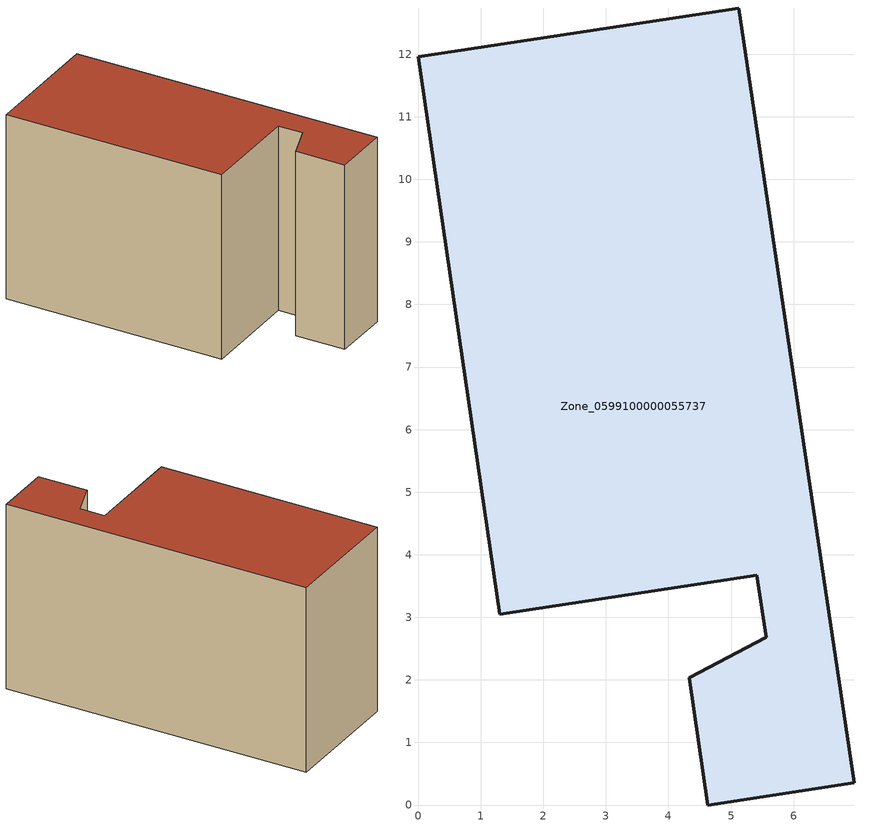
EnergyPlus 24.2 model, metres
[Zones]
Zone_0599100000055737
 floor ground (C_G): 5.56,2.68 5.41,3.67 1.3,3.05 0,11.96 5.12,12.74 6.97,0.36 4.63,0 4.33,2.03 z0
 wall outside (C_F): 5.41,3.67 5.56,2.68 4.33,2.03 4.63,0 6.97,0.36 5.12,12.74 0,11.96 1.3,3.05 5.41,3.67 z0:7.63
 roof outside (C_R): 6.97,0.36 5.12,12.74 0,11.96 1.3,3.05 5.41,3.67 5.56,2.68 4.33,2.03 4.63,0 z7.63
[BUILDING]
Pand.0599100000055737: North Axis=0; Terrain=City; Loads Convergence Tolerance Value=0.04; Temperature Convergence Tolerance Value=0.4; Solar Distribution=FullExterior; Maximum Number of Warmup Days=25; Minimum Number of Warmup Days=1
[Site:Location]
Rotterdam.The.Hague.AP_ZH_NLD Design_Conditions: Latitude=51.96; Longitude=4.45; Time Zone=1; Elevation=-4.5
[SITE:GROUNDTEMPERATURE:BUILDINGSURFACE]
18, 18, 18, 18, 18, 18, 18, 18, 18, 18, 18, 18
[MATERIAL] Thermal Absorptance=0.9; Solar Absorptance=0.7; Visible Absorptance=0.7
Name | Roughness | Thickness | Conductivity | Density | Specific Heat
G.TI.1975-1991 | MediumSmooth | 0.15 | 0.288461 | 540 | 1210
F.TI.1975-1991 | Rough | 0.3 | 0.230769 | 1920 | 840
R.TI.1975-1991 | MediumRough | 0.2 | 0.153846 | 1500 | 1000
[CONSTRUCTION]
C_G: G.TI.1975-1991
C_F: F.TI.1975-1991
C_R: R.TI.1975-1991
[ZONE]
Zone_0599100000055737: Type=1; Multiplier=1; Ceiling Height=Autocalculate; Volume=Autocalculate; Floor Area=autocalculate; Part of Total Floor Area=Yes
[ZONEINFILTRATION:DESIGNFLOWRATE]
Infil_Zone_0599100000055737: Zone or ZoneList or Space or SpaceList=Zone_0599100000055737; Schedule=AlwaysOn; Design Flow Rate Calculation Method=Flow/Area; Flow Rate per Floor Area=0.003; Constant Term Coefficient=1; Temperature Term Coefficient=0; Velocity Term Coefficient=0; Velocity Squared Term Coefficient=0
[HVACTEMPLATE:ZONE:IDEALLOADSAIRSYSTEM]
Zone_0599100000055737: Maximum Heating Supply Air Temperature=50; Minimum Cooling Supply Air Temperature=13; Maximum Heating Supply Air Humidity Ratio=0.0156; Minimum Cooling Supply Air Humidity Ratio=0.0077; Heating Limit=NoLimit; Cooling Limit=NoLimit; Dehumidification Control Type=ConstantSensibleHeatRatio; Cooling Sensible Heat Ratio=0.7; Dehumidification Setpoint=60; Humidification Control Type=None; Humidification Setpoint=30; Outdoor Air Method=None; Outdoor Air Flow Rate per Person=0.00944; Outdoor Air Flow Rate per Zone Floor Area=0; Outdoor Air Flow Rate per Zone=0; Demand Controlled Ventilation Type=None; Outdoor Air Economizer Type=NoEconomizer; Heat Recovery Type=None; Sensible Heat Recovery Effectiveness=0.7; Latent Heat Recovery Effectiveness=0.65
[ZONECONTROL:THERMOSTAT]
ThermostatControl_Zone_0599100000055737: Zone or ZoneList=Zone_0599100000055737; Control Type Schedule=DualSetpointControlType; Control 1=Thermostat_Zone_0599100000055737; Temperature Difference Between Cutout And Setpoint=0
[THERMOSTATSETPOINT:DUALSETPOINT]
Thermostat_Zone_0599100000055737: Heating Setpoint Temperature Schedule=HeatingSetpoint_Zone_0599100000055737; Cooling Setpoint Temperature Schedule=CoolingSetpoint_Zone_0599100000055737
[SCHEDULE:COMPACT]
HeatingSetpoint_Zone_0599100000055737: Through: 12/31, For: AllDays, Until: 24:00, 21
CoolingSetpoint_Zone_0599100000055737: Through: 12/31, For: AllDays, Until: 24:00, 24
DualSetpointControlType: Through: 12/31, For: AllDays, Until: 24:00, 4
AlwaysOn: Through: 12/31, For: AllDays, Until: 24:00, 1
